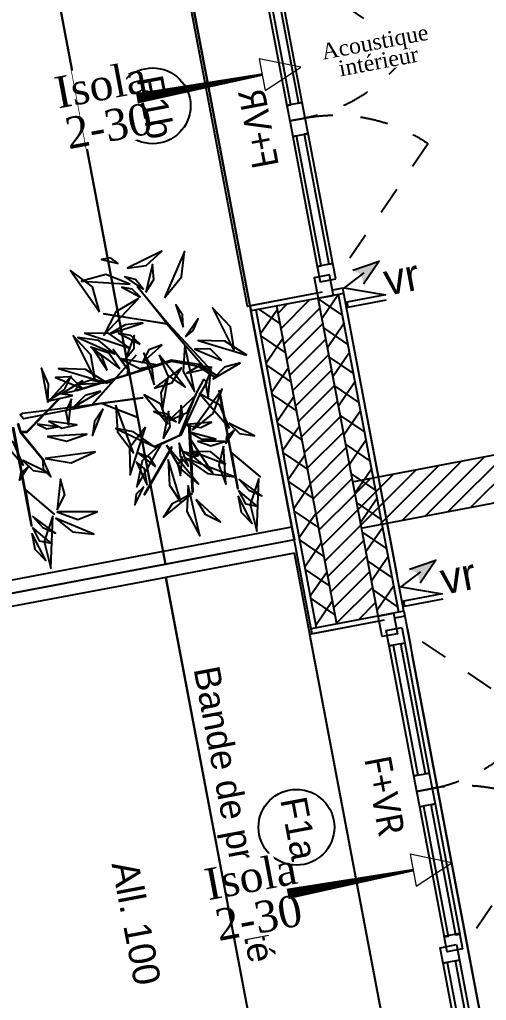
# Model space of a CAD drawing. Header units: centimetres. Extents: x 197412 to 267601, y -375791 to -305433.
# Drawn here: x 206984 to 208763, y -332102 to -328362 of the extents above; entities that cross this region are included whole.
import ezdxf

# ---------------------------------------------------------------- set-up
doc = ezdxf.new("R2010")
doc.units = ezdxf.units.CM
doc.linetypes.add('Style de ligne -1', pattern=[0.41664, 0.20828, -0.20836])
doc.layers.add('3-BAT C-Niveau 0', color=250, linetype='Continuous')
doc.layers.add('prlm-VMC', color=62, linetype='Continuous')
doc.layers.add('prlm-ELEC-CFO', color=1, linetype='Continuous', lineweight=25)
doc.styles.add('Helvetica', font='arial.ttf')
doc.styles.add('Lucida Grande', font='')
doc.styles.add('prlm-elec-cfo', font='comic.ttf', dxfattribs={"height": 12})
doc.styles.add('prlm-vmc', font='pala.ttf', dxfattribs={"height": 14})
doc.styles.get('Lucida Grande').set_extended_font_data('Lucida Grande')
pattern_1 = [(145.723595, (82441.66, 127994.64), (-45.054865, -66.106423), []), (235.723595, (82441.66, 127994.64), (-66.106423, 45.054865), [])]
pattern_2 = [(45, (82627.55, 127994.637), (-31.2347524, 39.0434405), [])]

# ---------------------------------------------------------------- blocks, each defined once
blk = doc.blocks.new('FENETRE TYPE 1')
at = {"linetype": 'Style de ligne -1', "ltscale": 50.8}
for p, q in [((48.17, 60.17), (4, 16)), ((84.68, 59.99), (128.67, 16))]:
    blk.add_line(p, q, dxfattribs=at)
at = {"linetype": 'Continuous'}
blk.add_line((0, 16), (0, 14), dxfattribs=at)
at = {"linetype": 'Continuous', "lineweight": 25, "flags": 128}
for points in [[(-2, 18), (0, 18), (0, 14)], [(192, 18), (190, 18), (190, 14)], [(0, 8), (0, -18), (-2, -18)], [(190, 7.7), (190, -18), (192, -18)]]:
    blk.add_lwpolyline(points, dxfattribs=at)
at = {"linetype": 'Continuous', "flags": 128}
for points in [[(4, 16), (10, 16), (10, 10), (4, 10)], [(10, 16), (60.46, 16), (60.46, 14.5), (10, 14.5)], [(60.46, 16), (66.46, 16), (66.46, 10), (60.46, 10)], [(66.46, 16), (72.46, 16), (72.46, 10), (66.46, 10)], [(72.46, 16), (123.05, 16), (123.05, 14.5), (72.46, 14.5)], [(122.67, 16), (128.67, 16), (128.67, 10), (122.67, 10)], [(-2, 14), (6, 14), (6, 8), (-2, 8)], [(10, 11.5), (60.46, 11.5), (60.46, 10), (10, 10)], [(72.46, 11.5), (123.05, 11.5), (123.05, 10), (72.46, 10)], [(126.67, 14), (132.67, 14), (132.67, 7.7), (126.67, 7.7)], [(132.67, 14), (184, 14), (184, 12.5), (132.67, 12.5)], [(184, 14), (192.25, 14), (192.25, 7.7), (184, 7.7)], [(184, 13.7), (190, 13.7), (190, 7.7), (184, 7.7)], [(132.67, 9.2), (184, 9.2), (184, 7.7), (132.67, 7.7)]]:
    blk.add_lwpolyline(points, close=True, dxfattribs=at)
blk.add_lwpolyline([(0, 10), (0, -19), (190, -19), (190, 10)], dxfattribs=at)
at = {"linetype": 'Style de ligne -1', "ltscale": 50.8}
for centre, radius, start, end in [((4, 16), 62.46, 360, 45), ((128.67, 16), 62.21, 136.6392, 180)]:
    blk.add_arc(centre, radius, start, end, dxfattribs=at)
at = {"insert": (50.38, 2.81), "char_height": 10.161, "attachment_point": 1, "line_spacing_factor": 0.978845, "style": 'Lucida Grande'}
blk.add_mtext('F+VR ', dxfattribs=at)
blk = doc.blocks.new('Groupe-260-1')
at = {"linetype": 'Continuous', "flags": 128}
for points in [[(12528.8, -45772.14), (12522.44, -45767.97), (12512.15, -45765.97), (12476.05, -45777.19), (12475.85, -45777.02), (12495.3, -45770.98), (12495.57, -45769.27), (12489.89, -45761.46), (12495.74, -45769.36), (12495.59, -45770.87), (12512.11, -45765.44), (12522.5, -45767.11), (12524.73, -45768.49), (12510.29, -45751.79), (12486.35, -45747.9), (12510.28, -45751.59), (12499.09, -45737.57), (12501.2, -45739.99), (12510.92, -45751.8), (12527.2, -45769.4), (12526.7, -45769.6), (12524.73, -45768.49), (12529.03, -45771.08)], [(12498.7, -45763.57), (12482.16, -45782.26), (12501.05, -45779.75), (12501.03, -45779.98), (12485.81, -45782.05), (12498.88, -45787.17), (12498.72, -45787.26), (12485.38, -45782.11), (12455.71, -45787.94), (12454.44, -45786.33), (12455.41, -45785.78), (12481.87, -45782.37), (12498.51, -45763.74)], [(12453.46, -45789.98), (12454.46, -45792.93), (12463.62, -45804.1), (12463.59, -45803.93), (12454.64, -45792.97), (12456.95, -45793.08), (12469.23, -45780.42), (12469.27, -45780.15), (12456.87, -45792.89), (12454.69, -45792.84), (12453.93, -45789.97)], [(12520.29, -45815.65), (12520.17, -45815.87), (12518.76, -45789.89), (12519.14, -45789.91)], [(12512.35, -45798.71), (12512.16, -45798.71), (12501.64, -45816.8), (12501.91, -45816.76)]]:
    blk.add_lwpolyline(points, close=True, dxfattribs=at)
for points in [[(12525.56, -45773.9), (12522.82, -45778.69), (12515.67, -45794.17), (12505.87, -45798.64), (12505.53, -45798.47), (12515.27, -45794.1), (12521.57, -45778.32), (12524.38, -45772.88), (12525.51, -45773.8)], [(12537.46, -45814.42), (12535.11, -45800.94), (12545.93, -45810.06), (12545.88, -45809.92), (12534.9, -45800.63), (12530.55, -45777.36), (12530.1, -45777.24), (12537.24, -45814.41), (12537.49, -45814.52), (12537.47, -45814.45)], [(12458.87, -45828.56), (12456.52, -45815.08), (12467.34, -45824.2), (12467.29, -45824.06), (12456.3, -45814.77), (12451.95, -45791.51), (12451.51, -45791.38), (12458.65, -45828.55), (12458.9, -45828.67), (12458.88, -45828.6)]]:
    blk.add_lwpolyline(points, dxfattribs=at)
at = {"linetype": 'Continuous'}
for points in [[(12495.18, -45730.44, -212.86), (12502.45, -45729.37, -209.91), (12508.41, -45723.96, -208.14), (12508.41, -45723.96, -208.14), (12495.18, -45730.44, -212.86)], [(12495.18, -45730.44, -212.86), (12502.45, -45729.37, -209.91), (12508.41, -45723.96, -208.14), (12508.41, -45723.96, -208.14), (12495.18, -45730.44, -212.86)], [(12509.43, -45741.8, -223.66), (12515.98, -45733.77, -222.36), (12517.05, -45724.03, -219.58), (12517.05, -45724.03, -219.58), (12509.43, -45741.8, -223.66)], [(12491.78, -45728.61, -211.21), (12488.83, -45726.54, -209.03), (12485.45, -45727.12, -206.71), (12485.45, -45727.12, -206.71), (12491.78, -45728.61, -211.21)], [(12491.78, -45728.61, -211.21), (12488.83, -45726.54, -209.03), (12485.45, -45727.12, -206.71), (12485.45, -45727.12, -206.71), (12491.78, -45728.61, -211.21)], [(12502.29, -45739.63, -232.48), (12505.36, -45734.82, -232.45), (12504.89, -45729.05, -231.83), (12504.89, -45729.05, -231.83), (12502.29, -45739.63, -232.48)], [(12484.67, -45747.06, -215.07), (12481.94, -45737.54, -213.8), (12473.67, -45731.29, -214.42), (12473.67, -45731.29, -214.42), (12484.67, -45747.06, -215.07)], [(12496.35, -45736.54, -228.35), (12487.04, -45732.86, -229.1), (12477.83, -45735.39, -232.12), (12477.83, -45735.39, -232.12), (12496.35, -45736.54, -228.35)], [(12501.48, -45738.53, -232.75), (12498.42, -45734.79, -233.5), (12494.36, -45733.69, -235.42), (12494.36, -45733.69, -235.42), (12501.48, -45738.53, -232.75)], [(12500.27, -45741.49, -229.3), (12497.08, -45738.4, -228.25), (12493.13, -45737.71, -226.49), (12493.13, -45737.71, -226.49), (12500.27, -45741.49, -229.3)], [(12499.55, -45742.03, -228.97), (12490.83, -45747.04, -227.8), (12486.3, -45756.04, -227.09), (12486.3, -45756.04, -227.09), (12499.55, -45742.03, -228.97)], [(12516.53, -45752.89, -172.05), (12516.32, -45748.26, -171.7), (12513.7, -45744.42, -172.02), (12513.7, -45744.42, -172.02), (12516.53, -45752.89, -172.05)], [(12516.53, -45752.89, -172.05), (12516.32, -45748.26, -171.7), (12513.7, -45744.42, -172.02), (12513.7, -45744.42, -172.02), (12516.53, -45752.89, -172.05)], [(12536.17, -45762.34, -194.97), (12534.55, -45752.84, -192.57), (12527.75, -45745.53, -191.31), (12527.75, -45745.53, -191.31), (12536.17, -45762.34, -194.97)], [(12501.33, -45751.31, -196.26), (12494.47, -45752.03, -195.05), (12488.61, -45755.51, -196.39), (12488.61, -45755.51, -196.39), (12501.33, -45751.31, -196.26)], [(12517.42, -45756.6, -171.59), (12520.33, -45754.2, -169.03), (12522.29, -45749.75, -167.96), (12522.29, -45749.75, -167.96), (12517.42, -45756.6, -171.59)], [(12482.99, -45773.05, -194.97), (12481.37, -45763.55, -192.57), (12474.57, -45756.25, -191.31), (12474.57, -45756.25, -191.31), (12482.99, -45773.05, -194.97)], [(12496.24, -45761.01, -207.25), (12488.19, -45755.39, -205.29), (12479.12, -45755.22, -201.98), (12479.12, -45755.22, -201.98), (12496.24, -45761.01, -207.25)], [(12500.21, -45759.44, -195.33), (12496.61, -45756.06, -195.1), (12491.88, -45755.18, -194.26), (12491.88, -45755.18, -194.26), (12500.21, -45759.44, -195.33)], [(12494.66, -45764.86, -215.21), (12497.93, -45760.91, -213.09), (12497.93, -45756.18, -210.46), (12497.93, -45756.18, -210.46), (12494.66, -45764.86, -215.21)], [(12490.68, -45763.27, -201.48), (12484.42, -45757.97, -202.35), (12476.38, -45756.9, -201.76), (12476.38, -45756.9, -201.76), (12490.68, -45763.27, -201.48)], [(12508.51, -45759.68, -184.69), (12503.45, -45761.6, -183.17), (12500.88, -45766.52, -181.63), (12500.88, -45766.52, -181.63), (12508.51, -45759.68, -184.69)], [(12517.24, -45759.72, -176.08), (12516.57, -45769.8, -174.79), (12520.83, -45777.44, -170.69), (12520.83, -45777.44, -170.69), (12517.24, -45759.72, -176.08)], [(12540.88, -45763.59, -206.43), (12532.48, -45758.32, -204.4), (12522.22, -45758.05, -204.36), (12522.22, -45758.05, -204.36), (12540.88, -45763.59, -206.43)], [(12540.88, -45763.59, -206.43), (12532.48, -45758.32, -204.4), (12522.22, -45758.05, -204.36), (12522.22, -45758.05, -204.36), (12540.88, -45763.59, -206.43)], [(12492.36, -45768.79, -207.16), (12488.19, -45762.87, -205.48), (12481.37, -45760.52, -203.83), (12481.37, -45760.52, -203.83), (12492.36, -45768.79, -207.16)], [(12492.36, -45768.79, -207.16), (12488.19, -45762.87, -205.48), (12481.37, -45760.52, -203.83), (12481.37, -45760.52, -203.83), (12492.36, -45768.79, -207.16)], [(12487.57, -45769.29, -210.84), (12485.61, -45763.96, -209.98), (12482.07, -45761.07, -207.2), (12482.07, -45761.07, -207.2), (12487.57, -45769.29, -210.84)], [(12505.46, -45774.88, -200.44), (12504.75, -45768.47, -199.26), (12501.51, -45762.86, -200.49), (12501.51, -45762.86, -200.49), (12505.46, -45774.88, -200.44)], [(12507.4, -45763.59, -205.3), (12510.55, -45771.23, -204.92), (12517.27, -45775.82, -203.9), (12517.27, -45775.82, -203.9), (12507.4, -45763.59, -205.3)], [(12531.34, -45765.59, -194.21), (12526.81, -45761.22, -192.81), (12521.05, -45761.36, -190.06), (12521.05, -45761.36, -190.06), (12531.34, -45765.59, -194.21)], [(12531.34, -45765.59, -194.21), (12526.81, -45761.22, -192.81), (12521.05, -45761.36, -190.06), (12521.05, -45761.36, -190.06), (12531.34, -45765.59, -194.21)], [(12492.43, -45764.84, -188.89), (12499.93, -45768.71, -185.79), (12506.88, -45767.4, -181.22), (12506.88, -45767.4, -181.22), (12492.43, -45764.84, -188.89)], [(12538.37, -45766.58, -199.98), (12532.33, -45768.24, -200.36), (12528.03, -45772.62, -199.46), (12528.03, -45772.62, -199.46), (12538.37, -45766.58, -199.98)], [(12464.93, -45781.68, -183.78), (12465.22, -45774.65, -183.14), (12462.57, -45768.59, -184.94), (12462.57, -45768.59, -184.94), (12464.93, -45781.68, -183.78)], [(12487.7, -45774.31, -206.43), (12479.3, -45769.03, -204.4), (12469.04, -45768.76, -204.36), (12469.04, -45768.76, -204.36), (12487.7, -45774.31, -206.43)], [(12487.7, -45774.31, -206.43), (12479.3, -45769.03, -204.4), (12469.04, -45768.76, -204.36), (12469.04, -45768.76, -204.36), (12487.7, -45774.31, -206.43)], [(12505.53, -45776.23, -200.73), (12512.22, -45774.22, -197.34), (12515.92, -45768.43, -193.77), (12515.92, -45768.43, -193.77), (12505.53, -45776.23, -200.73)], [(12505.53, -45776.23, -200.73), (12512.22, -45774.22, -197.34), (12515.92, -45768.43, -193.77), (12515.92, -45768.43, -193.77), (12505.53, -45776.23, -200.73)], [(12527.63, -45768.3, -183.73), (12522.64, -45767.66, -181.29), (12517.96, -45770.48, -179.52), (12517.96, -45770.48, -179.52), (12527.63, -45768.3, -183.73)], [(12527.14, -45769.55, -183.47), (12525.06, -45774.39, -183.7), (12526.08, -45779.5, -184.07), (12526.08, -45779.5, -184.07), (12527.14, -45769.55, -183.47)], [(12527.14, -45769.55, -183.47), (12525.06, -45774.39, -183.7), (12526.08, -45779.5, -184.07), (12526.08, -45779.5, -184.07), (12527.14, -45769.55, -183.47)], [(12465.94, -45780.41, -176.88), (12471.36, -45776.68, -176.9), (12473.91, -45771.64, -174.04), (12473.91, -45771.64, -174.04), (12465.94, -45780.41, -176.88)], [(12478.16, -45776.3, -194.21), (12473.63, -45771.93, -192.81), (12467.87, -45772.07, -190.06), (12467.87, -45772.07, -190.06), (12478.16, -45776.3, -194.21)], [(12478.16, -45776.3, -194.21), (12473.63, -45771.93, -192.81), (12467.87, -45772.07, -190.06), (12467.87, -45772.07, -190.06), (12478.16, -45776.3, -194.21)], [(12470.25, -45778.33, -161.32), (12475.07, -45777.25, -161.24), (12478.18, -45773.43, -160.95), (12478.18, -45773.43, -160.95), (12470.25, -45778.33, -161.32)], [(12486.5, -45774.18, -223.21), (12481.4, -45773.09, -222.61), (12476.97, -45774.62, -220.88), (12476.97, -45774.62, -220.88), (12486.5, -45774.18, -223.21)], [(12486.5, -45774.18, -223.21), (12481.4, -45773.09, -222.61), (12476.97, -45774.62, -220.88), (12476.97, -45774.62, -220.88), (12486.5, -45774.18, -223.21)], [(12488.95, -45773.79, -203.84), (12488.84, -45773.56, -203.87), (12487.16, -45774.02, -202.04), (12487.26, -45774.23, -202.02), (12488.95, -45773.79, -203.84)], [(12510.85, -45771.87, -185.42), (12507.99, -45777.96, -185.31), (12508.63, -45784.43, -184.01), (12508.63, -45784.43, -184.01), (12510.85, -45771.87, -185.42)], [(12474.46, -45779.01, -183.73), (12469.46, -45778.37, -181.29), (12464.78, -45781.19, -179.52), (12464.78, -45781.19, -179.52), (12474.46, -45779.01, -183.73)], [(12485.19, -45777.29, -199.98), (12479.16, -45778.95, -200.36), (12474.85, -45783.33, -199.46), (12474.85, -45783.33, -199.46), (12485.19, -45777.29, -199.98)], [(12520.06, -45792.21, -204.31), (12528.05, -45785.91, -204.16), (12531.41, -45776.58, -202.67), (12531.41, -45776.58, -202.67), (12520.06, -45792.21, -204.31)], [(12534.24, -45791.49, -178.9), (12530.53, -45782.72, -176.01), (12522.8, -45778.24, -172.29), (12522.8, -45778.24, -172.29), (12534.24, -45791.49, -178.9)], [(12534.24, -45791.49, -178.9), (12530.53, -45782.72, -176.01), (12522.8, -45778.24, -172.29), (12522.8, -45778.24, -172.29), (12534.24, -45791.49, -178.9)], [(12473.97, -45780.26, -183.47), (12471.89, -45785.1, -183.7), (12472.9, -45790.22, -184.07), (12472.9, -45790.22, -184.07), (12473.97, -45780.26, -183.47)], [(12473.97, -45780.26, -183.47), (12471.89, -45785.1, -183.7), (12472.9, -45790.22, -184.07), (12472.9, -45790.22, -184.07), (12473.97, -45780.26, -183.47)], [(12510.69, -45789.92, -210.57), (12508.1, -45782.35, -206.9), (12501.73, -45778.76, -202.54), (12501.73, -45778.76, -202.54), (12510.69, -45789.92, -210.57)], [(12510.94, -45788.7, -217.22), (12518.02, -45785.51, -219.34), (12521.55, -45778.8, -221.55), (12521.55, -45778.8, -221.55), (12510.94, -45788.7, -217.22)], [(12486.09, -45784.13, -228.81), (12482.77, -45788.87, -229.15), (12481.96, -45794.19, -227.32), (12481.96, -45794.19, -227.32), (12486.09, -45784.13, -228.81)], [(12490.86, -45782.72, -225.36), (12491.49, -45792.84, -224.7), (12497.57, -45800.88, -224), (12497.57, -45800.88, -224), (12490.86, -45782.72, -225.36)], [(12513.99, -45788.98, -202.12), (12510.16, -45785.94, -201.54), (12505.37, -45785.08, -202.14), (12505.37, -45785.08, -202.14), (12513.99, -45788.98, -202.12)], [(12508.98, -45795.39, -199.77), (12511.54, -45790.82, -197.57), (12510.96, -45785.11, -196.35), (12510.96, -45785.11, -196.35), (12508.98, -45795.39, -199.77)], [(12514.89, -45789.69, -202.35), (12516.48, -45786.87, -200.21), (12515.77, -45782.82, -199.09), (12515.77, -45782.82, -199.09), (12514.89, -45789.69, -202.35)], [(12460.96, -45789.9, -197.01), (12464.56, -45791.67, -196.39), (12468.63, -45790.97, -196.61), (12468.63, -45790.97, -196.61), (12460.96, -45789.9, -197.01)], [(12465.18, -45788.77, -186.16), (12470.31, -45791.41, -185.75), (12476.05, -45790.2, -185.13), (12476.05, -45790.2, -185.13), (12465.18, -45788.77, -186.16)], [(12516.6, -45790.15, -198.87), (12523.34, -45791.25, -195.41), (12527.34, -45789.11, -190.33), (12527.34, -45789.11, -190.33), (12516.6, -45790.15, -198.87)], [(12533.91, -45789.57, -207.06), (12538.02, -45793.46, -208.24), (12543.73, -45794.32, -209.24), (12543.73, -45794.32, -209.24), (12533.91, -45789.57, -207.06)], [(12455.65, -45805.63, -178.9), (12451.94, -45796.86, -176.01), (12444.21, -45792.38, -172.29), (12444.21, -45792.38, -172.29), (12455.65, -45805.63, -178.9)], [(12455.65, -45805.63, -178.9), (12451.94, -45796.86, -176.01), (12444.21, -45792.38, -172.29), (12444.21, -45792.38, -172.29), (12455.65, -45805.63, -178.9)], [(12505.53, -45798.47, -197.23), (12497.65, -45792.8, -194.28), (12490.91, -45791.53, -188.42), (12490.91, -45791.53, -188.42), (12505.53, -45798.47, -197.23)], [(12502.24, -45791.07, -220.85), (12496.09, -45799, -221.31), (12496.37, -45809.25, -222.56), (12496.37, -45809.25, -222.56), (12502.24, -45791.07, -220.85)], [(12518.97, -45793.01, -204.62), (12523.66, -45795.63, -205.07), (12528.96, -45795.71, -204.23), (12528.96, -45795.71, -204.23), (12518.97, -45793.01, -204.62)], [(12536.11, -45792.07, -177.75), (12533.08, -45794.65, -175.38), (12532.82, -45797.14, -172.12), (12532.82, -45797.14, -172.12), (12536.11, -45792.07, -177.75)], [(12464.69, -45794.59, -247.3), (12472.05, -45796.42, -244.69), (12479.81, -45793.77, -243.35), (12479.81, -45793.77, -243.35), (12464.69, -45794.59, -247.3)], [(12464.69, -45794.59, -247.3), (12472.05, -45796.42, -244.69), (12479.81, -45793.77, -243.35), (12479.81, -45793.77, -243.35), (12464.69, -45794.59, -247.3)], [(12508.54, -45797.01, -220.09), (12500.94, -45803.88, -220.53), (12498.84, -45813.89, -219.34), (12498.84, -45813.89, -219.34), (12508.54, -45797.01, -220.09)], [(12515.03, -45797.07, -207.72), (12515.41, -45802.04, -206.62), (12518.6, -45805.94, -205.86), (12518.6, -45805.94, -205.86), (12515.03, -45797.07, -207.72)], [(12518.95, -45795.11, -233.25), (12520.62, -45802.49, -238.65), (12527.84, -45808.6, -241.93), (12527.84, -45808.6, -241.93), (12518.95, -45795.11, -233.25)], [(12521.96, -45796.38, -229.03), (12527.16, -45798.17, -227.48), (12532.3, -45796.55, -225.66), (12532.3, -45796.55, -225.66), (12521.96, -45796.38, -229.03)], [(12463.9, -45802.97, -179.52), (12473.89, -45804.63, -178.73), (12483.07, -45800.52, -177.91), (12483.07, -45800.52, -177.91), (12463.9, -45802.97, -179.52)], [(12506.02, -45806.14, -218.46), (12503.87, -45802.68, -216.39), (12499.43, -45800.95, -215.43), (12499.43, -45800.95, -215.43), (12506.02, -45806.14, -218.46)], [(12510.22, -45797.91, -210.1), (12515.56, -45806.99, -209.96), (12522.36, -45812.77, -205.95), (12522.36, -45812.77, -205.95), (12510.22, -45797.91, -210.1)], [(12516.67, -45800.54, -212.09), (12519.66, -45802.47, -209.87), (12522.35, -45801.83, -207.1), (12522.35, -45801.83, -207.1), (12516.67, -45800.54, -212.09)], [(12516.67, -45800.54, -212.09), (12519.66, -45802.47, -209.87), (12522.35, -45801.83, -207.1), (12522.35, -45801.83, -207.1), (12516.67, -45800.54, -212.09)], [(12532.79, -45805.12, -189.87), (12527.13, -45800.42, -186.93), (12520.36, -45800.31, -183.27), (12520.36, -45800.31, -183.27), (12532.79, -45805.12, -189.87)], [(12531.95, -45798.3, -200.41), (12530.17, -45805.69, -200.32), (12532.8, -45812.76, -200.54), (12532.8, -45812.76, -200.54), (12531.95, -45798.3, -200.41)], [(12455.32, -45803.72, -207.06), (12459.43, -45807.6, -208.24), (12465.14, -45808.46, -209.24), (12465.14, -45808.46, -209.24), (12455.32, -45803.72, -207.06)], [(12462.91, -45802.88, -179.83), (12463.16, -45806.93, -178.67), (12466.13, -45810.02, -177.99), (12466.13, -45810.02, -177.99), (12462.91, -45802.88, -179.83)], [(12502.78, -45813.19, -202.5), (12501.76, -45806.79, -200.11), (12498.71, -45804.37, -195.35), (12498.71, -45804.37, -195.35), (12502.78, -45813.19, -202.5)], [(12510.82, -45803.43, -221.24), (12511.32, -45813.24, -218.96), (12515.82, -45819.96, -214.31), (12515.82, -45819.96, -214.31), (12510.82, -45803.43, -221.24)], [(12516.33, -45802.2, -213.12), (12514.48, -45805.43, -210.71), (12515.53, -45809.49, -208.62), (12515.53, -45809.49, -208.62), (12516.33, -45802.2, -213.12)], [(12516.33, -45802.2, -213.12), (12514.48, -45805.43, -210.71), (12515.53, -45809.49, -208.62), (12515.53, -45809.49, -208.62), (12516.33, -45802.2, -213.12)], [(12517.39, -45802.85, -212.64), (12525.84, -45808.7, -211.07), (12536.18, -45810.01, -212.06), (12536.18, -45810.01, -212.06), (12517.39, -45802.85, -212.64)], [(12517.39, -45802.85, -212.64), (12525.84, -45808.7, -211.07), (12536.18, -45810.01, -212.06), (12536.18, -45810.01, -212.06), (12517.39, -45802.85, -212.64)], [(12457.52, -45806.21, -177.75), (12454.49, -45808.8, -175.38), (12454.23, -45811.28, -172.12), (12454.23, -45811.28, -172.12), (12457.52, -45806.21, -177.75)], [(12468.5, -45822.6, -181.99), (12471.5, -45816.87, -181.12), (12469.78, -45810.87, -179.03), (12469.78, -45810.87, -179.03), (12468.5, -45822.6, -181.99)], [(12537.77, -45810.84, -186.97), (12541.62, -45815.14, -187.38), (12546.5, -45817.31, -185.5), (12546.5, -45817.31, -185.5), (12537.77, -45810.84, -186.97)], [(12545.43, -45810.7, -186.41), (12542.13, -45820.58, -187.61), (12544.7, -45830.68, -186.97), (12544.7, -45830.68, -186.97), (12545.43, -45810.7, -186.41)], [(12501.54, -45813.83, -211.6), (12498.65, -45816.64, -211.07), (12498.07, -45820.74, -211.1), (12498.07, -45820.74, -211.1), (12501.54, -45813.83, -211.6)], [(12518.46, -45813.28, -223.19), (12517.9, -45823.29, -225.59), (12522.92, -45832.46, -225.79), (12522.92, -45832.46, -225.79), (12518.46, -45813.28, -223.19)], [(12518.46, -45813.28, -223.19), (12517.9, -45823.29, -225.59), (12522.92, -45832.46, -225.79), (12522.92, -45832.46, -225.79), (12518.46, -45813.28, -223.19)], [(12537.65, -45815.25, -174.58), (12540.3, -45820.33, -172.2), (12544.79, -45821.15, -168.43), (12544.79, -45821.15, -168.43), (12537.65, -45815.25, -174.58)], [(12520.09, -45816.37, -214.21), (12512.42, -45820.33, -211.43), (12509.03, -45825.41, -206.15), (12509.03, -45825.41, -206.15), (12520.09, -45816.37, -214.21)], [(12521.57, -45818.72, -215.73), (12524.92, -45824.19, -216.78), (12530.75, -45827.13, -215.22), (12530.75, -45827.13, -215.22), (12521.57, -45818.72, -215.73)], [(12521.57, -45818.72, -215.73), (12524.92, -45824.19, -216.78), (12530.75, -45827.13, -215.22), (12530.75, -45827.13, -215.22), (12521.57, -45818.72, -215.73)], [(12537.52, -45817.31, -174.84), (12538.67, -45823.44, -175.45), (12542.84, -45827.75, -176.76), (12542.84, -45827.75, -176.76), (12537.52, -45817.31, -174.84)], [(12468.34, -45823.3, -182.25), (12476.42, -45826.27, -178.08), (12483.8, -45823.36, -173.29), (12483.8, -45823.36, -173.29), (12468.34, -45823.3, -182.25)], [(12459.18, -45824.98, -186.97), (12463.03, -45829.28, -187.38), (12467.91, -45831.45, -185.5), (12467.91, -45831.45, -185.5), (12459.18, -45824.98, -186.97)], [(12466.84, -45824.85, -186.41), (12463.54, -45834.72, -187.61), (12466.11, -45844.82, -186.97), (12466.11, -45844.82, -186.97), (12466.84, -45824.85, -186.41)], [(12467.94, -45825.75, -186.4), (12474.32, -45831, -186.75), (12482.52, -45831.84, -187), (12482.52, -45831.84, -187), (12467.94, -45825.75, -186.4)], [(12459.06, -45829.39, -174.58), (12461.71, -45834.47, -172.2), (12466.2, -45835.29, -168.43), (12466.2, -45835.29, -168.43), (12459.06, -45829.39, -174.58)], [(12458.93, -45831.46, -174.84), (12460.07, -45837.58, -175.45), (12464.25, -45841.9, -176.76), (12464.25, -45841.9, -176.76), (12458.93, -45831.46, -174.84)]]:
    blk.add_polyline3d(points, dxfattribs=at)
blk = doc.blocks.new('Groupe-261-1')
blk.add_blockref('Groupe-260-1', (0, 0))
blk = doc.blocks.new('Groupe-275-1')
at = {"linetype": 'Continuous'}
blk.add_circle((12559.73, -45943.64), 14.45, dxfattribs=at)
at = {"insert": (12563.43, -45931.22), "char_height": 10.087, "attachment_point": 1, "rotation": 280.7236, "line_spacing_factor": 0.834288, "style": 'Helvetica'}
blk.add_mtext('F1a', dxfattribs=at)
blk = doc.blocks.new('Groupe-283-1')
at = {"linetype": 'Continuous'}
blk.add_circle((12504.94, -45668.53), 14.45, dxfattribs=at)
at = {"insert": (12508.64, -45656.11), "char_height": 10.087, "attachment_point": 1, "rotation": 280.7236, "line_spacing_factor": 0.834288, "style": 'Helvetica'}
blk.add_mtext('F1b', dxfattribs=at)
blk = doc.blocks.new('xi.VR')
at = {"layer": 'prlm-ELEC-CFO', "lineweight": 5}
blk.add_hatch(color=0, dxfattribs=at).paths.add_polyline_path([(-3, 6), (-0.1, 3.7), (0, 0), (7.5, 7.5)])
at = {"layer": 'prlm-ELEC-CFO', "color": 0}
for points in [[(-3, 6), (7.5, 7.5), (0, 0)], [(0.95, 4.23), (-7.5, 0), (7.5, -5.5), (-7.5, -5.5), (-7.5, -7.5), (7.5, -7.5)]]:
    blk.add_lwpolyline(points, dxfattribs=at)
blk = doc.blocks.new('xi.EA')
at = {"layer": 'prlm-VMC', "color": 0, "linetype": 'ByBlock', "lineweight": 5, "flags": 128}
blk.add_lwpolyline([(-6.17, -15), (6.17, -15), (0, 0)], close=True, dxfattribs=at)
at = {"layer": 'prlm-VMC', "color": 0, "linetype": 'ByBlock', "lineweight": -2, "flags": 128}
blk.add_lwpolyline([(0, -15, 1, 4, 0), (0, -63.63, 1, 1, 0)], format="xyseb", dxfattribs=at)
at = {"layer": 'prlm-VMC', "color": 0, "linetype": 'ByBlock', "lineweight": 5}
blk.add_solid([(0, 0), (6.17, -15), (-6.17, -15), (0, 0)], dxfattribs=at)

msp = doc.modelspace()

# ---------------------------------------------------------------- hatches: boundary and pattern name
at = {"layer": '3-BAT C-Niveau 0'}
h = msp.add_hatch(dxfattribs=at)
h.set_pattern_fill('MURS MACONNERIE-2', color=256, scale=10, style=0, pattern_type=2)
h.set_pattern_definition(pattern_2)
h.paths.add_polyline_path([(208251.4, -330124.3), (208284.9, -330301.2), (215115.6, -329007.6), (215082.1, -328830.7)])
h = msp.add_hatch(dxfattribs=at)
h.set_pattern_fill('MURS MACONNERIE-2', color=256, scale=10, style=0, pattern_type=2)
h.set_pattern_definition(pattern_2)
h.paths.add_polyline_path([(208193.5, -330666), (208350.7, -330636.2), (208121.3, -329424.8), (207964.1, -329454.5)])
h = msp.add_hatch(dxfattribs=at)
h.set_pattern_fill('02_ISOLANT', color=256, scale=10, angle=100.7236, style=0, pattern_type=2)
h.set_pattern_definition(pattern_1)
h.paths.add_polyline_path([(208350.7, -330636.2), (208429.3, -330621.4), (208199.9, -329409.9), (208121.3, -329424.8)])
h = msp.add_hatch(dxfattribs=at)
h.set_pattern_fill('02_ISOLANT', color=256, scale=10, angle=100.7236, style=0, pattern_type=2)
h.set_pattern_definition(pattern_1)
h.paths.add_polyline_path([(208114.9, -330680.9), (208193.5, -330666), (207964.1, -329454.5), (207885.5, -329469.4)])

# ---------------------------------------------------------------- linework, layer by layer
for p, q in [((207993.1, -330145.1), (207211.6, -326018.4)), ((208251.4, -330124.3), (215082.1, -328830.7)), ((208251.4, -330124.3), (215082.1, -328830.7)), ((208284.9, -330301.2), (215115.6, -329007.6)), ((208284.9, -330301.2), (215115.6, -329007.6)), ((208219.6, -329406.1), (207865.8, -329473.1)), ((208350.7, -330636.2), (208121.3, -329424.8)), ((208429.3, -330621.4), (208199.9, -329409.9)), ((208449, -330617.6), (208219.6, -329406.1)), ((208422.8, -330479.5), (208219.6, -329406.1)), ((208193.5, -330666), (207964.1, -329454.5)), ((208193.5, -330666), (207964.1, -329454.5)), ((208095.3, -330684.6), (207865.8, -329473.1)), ((208095.3, -330684.6), (207865.8, -329473.1)), ((208114.9, -330680.9), (207885.5, -329469.4)), ((208449, -330617.6), (208095.3, -330684.6)), ((208449, -330617.6), (208456.3, -330656.4)), ((208456.4, -330656.6), (208810.4, -332526.2)), ((208461.9, -330686), (208475, -330754.8)), ((208835.6, -332659), (208480.5, -330784.2))]:
    msp.add_line(p, q, dxfattribs=at)
at = {"layer": '3-BAT C-Niveau 0', "flags": 128}
for points in [[(205565, -320010.2), (213361.5, -318533.7), (212905.6, -316126.6), (201192.4, -318344.7), (203611.5, -331182.8), (207540.1, -330438.1), (206580.6, -325371.5), (204123.9, -325836.8), (203379.6, -321906.6), (205836.1, -321441.4)], [(208031.4, -330345.1), (207071.7, -325278.5), (206580.5, -325371.5), (207540.2, -330438.1)], [(205085.3, -330852.5), (208021.7, -330296.4), (208031.1, -330345.5), (205094.6, -330901.6)], [(208031.5, -330396.2), (207540.2, -330489.3), (208338.6, -334705), (208829.8, -334612)], [(207542, -330488.9), (203622.4, -331225.6), (205157.2, -339368.3), (206634.2, -339092.5), (205891.1, -335168.5), (208339.4, -334704.8)]]:
    msp.add_lwpolyline(points, close=True, dxfattribs=at)

# ---------------------------------------------------------------- block references
at = {"layer": '3-BAT C-Niveau 0', "xscale": 10, "yscale": 10, "zscale": 10}
for name in ['Groupe-261-1', 'Groupe-283-1', 'Groupe-275-1']:
    msp.add_blockref(name, (82441.7, 127994.6), dxfattribs=at)
at = {"layer": '3-BAT C-Niveau 0', "yscale": 10, "zscale": 10, "rotation": 280.72359474389}
for p, xscale in [((208039, -329420), -10), ((208275.8, -330670.8), 10)]:
    msp.add_blockref('FENETRE TYPE 1', p, dxfattribs=dict(at, xscale=xscale))

# ---------------------------------------------------------------- texts
at = {"layer": '3-BAT C-Niveau 0', "insert": (207850.4, -331382.9), "char_height": 99.078, "width": 1587.214, "attachment_point": 2, "rotation": 280.7236, "line_spacing_factor": 0.834288, "style": 'Helvetica'}
msp.add_mtext('Bande de propreté', dxfattribs=at)
at = {"layer": '3-BAT C-Niveau 0', "insert": (207434.8, -331562.3), "char_height": 102.66, "attachment_point": 1, "rotation": 280.7236, "line_spacing_factor": 0.834288, "style": 'Helvetica'}
msp.add_mtext('All. 100', dxfattribs=at)

# ---------------------------------------------------------------- next in the draw order: texts
at = {"layer": 'prlm-ELEC-CFO', "char_height": 120, "attachment_point": 5, "rotation": 10.7236, "line_spacing_factor": 0.8, "style": 'prlm-elec-cfo', "bg_fill": 3, "box_fill_scale": 1.1, "bg_fill_color": 256, "bg_fill_transparency": 0}
for insert in [(208438.9, -329343.7), (208654.9, -330483.9)]:
    msp.add_mtext('vr', dxfattribs=dict(at, insert=insert))
at = {"layer": 'prlm-VMC', "rotation": 10.7236, "style": 'prlm-vmc', "bg_fill": 3, "box_fill_scale": 1.1, "bg_fill_color": 256, "bg_fill_transparency": 0}
for s, insert, char_height, width, attachment_point, line_spacing_factor in [('Acoustique intérieur', (208332.1, -328417.5), 60, 236.74, 2, 0.75), ('Isola\\P2-30', (207308, -328688.9), 120, 173.979, 5, 0.8), ('Isola\\P2-30', (207879.9, -331708.3), 120, 173.979, 5, 0.8)]:
    msp.add_mtext(s, dxfattribs=dict(at, insert=insert, char_height=char_height, width=width, attachment_point=attachment_point, line_spacing_factor=line_spacing_factor))

# ---------------------------------------------------------------- next in the draw order: block references
at = {"layer": 'prlm-ELEC-CFO', "xscale": 10, "yscale": 10, "zscale": 10, "rotation": 10.72360141139323}
for p in [(208294.3, -329371.1), (208510.3, -330511.3)]:
    msp.add_blockref('xi.VR', p, dxfattribs=at)
at = {"layer": 'prlm-VMC', "xscale": 9.999999999999998, "yscale": 9.999999999999998, "zscale": 9.999999999999998}
for p, rotation in [((208056.2, -328543.6), 280.723601411358), ((208630.8, -331577.6), 280.7233610822756)]:
    msp.add_blockref('xi.EA', p, dxfattribs=dict(at, rotation=rotation))

doc.saveas('drawing.dxf')
